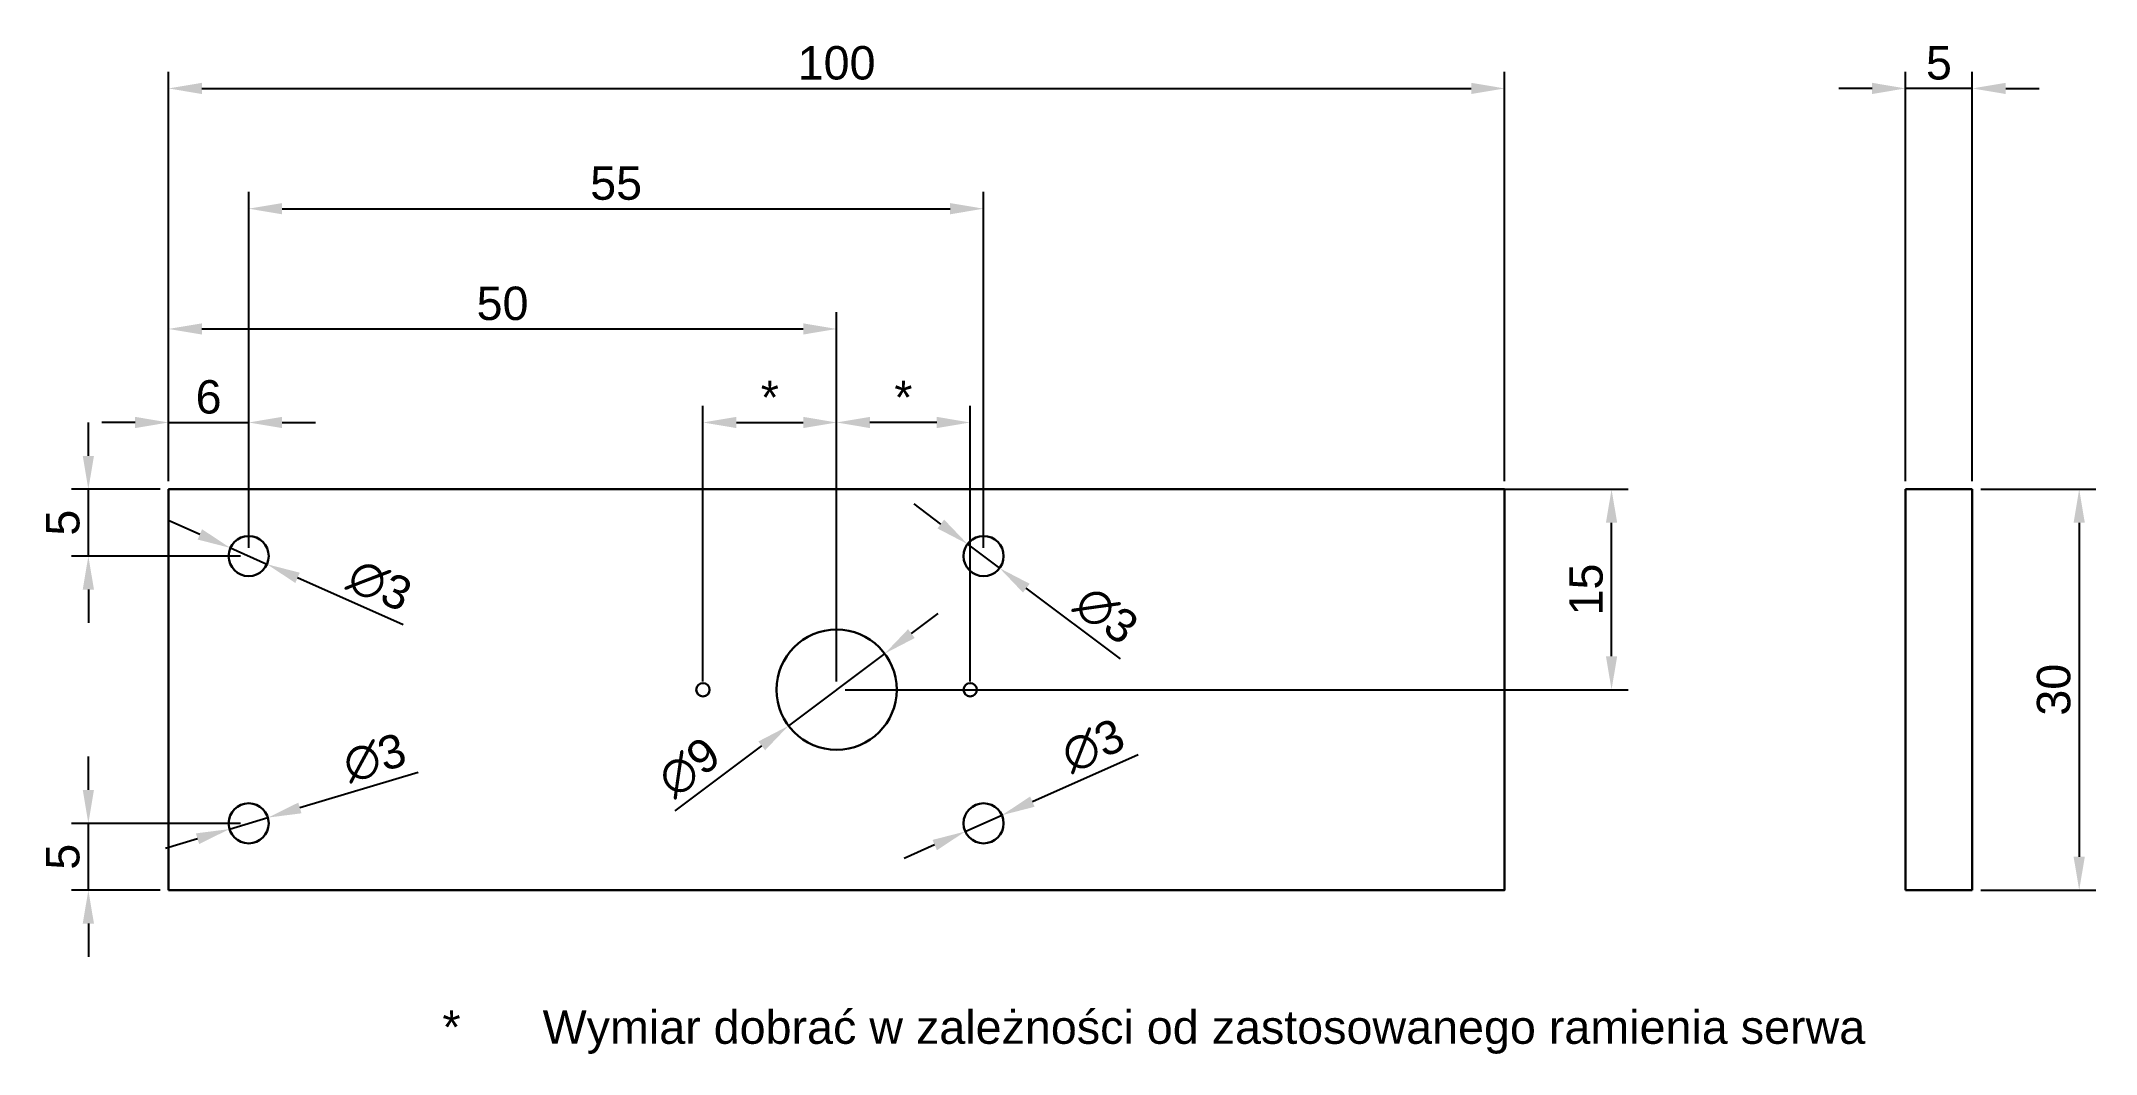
# Model space of a CAD drawing. Header units: millimetres. Extents: x -10 to 144, y -12 to 64.
import ezdxf

# ---------------------------------------------------------------- set-up
doc = ezdxf.new("R2010")
doc.units = ezdxf.units.MM
doc.layers.get('0').update_dxf_attribs({"lineweight": 30})
doc.layers.add('wymiarowanie', color=10, linetype='Continuous', lineweight=5)
doc.styles.get("Standard").update_dxf_attribs({"font": 'arial.ttf'})
doc.dimstyles.new('ISO-25', dxfattribs={"dimtxt": 2.5, "dimasz": 2.5, "dimexe": 1.25, "dimexo": 0.625, "dimtad": 1, "dimtxsty": 'Standard', "dimcen": 2.5, "dimadec": 0, "dimazin": 0, "dimtfac": 1, "dimtmove": 0, "dimatfit": 3, "dimfxl": 1, "dimarcsym": 0})

# ---------------------------------------------------------------- blocks, each defined once
blk = doc.blocks.new('*D26')
at = {"layer": 'Defpoints', "color": 0, "transparency": 16777216}
for p in [(100, 60), (0, 30), (100, 30)]:
    blk.add_point(p, dxfattribs=at)
at = {"layer": 'wymiarowanie', "color": 0, "lineweight": -2, "transparency": 16777216}
for p, q in [((0, 30.62), (0, 61.25)), ((2.5, 60), (97.5, 60)), ((100, 30.62), (100, 61.25))]:
    blk.add_line(p, q, dxfattribs=at)
at = {"layer": 'wymiarowanie', "color": 0, "transparency": 16777216}
for points in [[(2.5, 60.42), (2.5, 59.58), (0, 60)], [(97.5, 60.42), (97.5, 59.58), (100, 60)]]:
    blk.add_solid(points, dxfattribs=at)
at = {"layer": 'wymiarowanie', "color": 0, "transparency": 16777216, "insert": (50, 61.9), "char_height": 2.5, "attachment_point": 5}
blk.add_mtext('100', dxfattribs=at)
blk = doc.blocks.new('*D27')
at = {"layer": 'Defpoints', "color": 0, "transparency": 16777216}
for p in [(130, 60), (130, 30), (135, 30)]:
    blk.add_point(p, dxfattribs=at)
at = {"layer": 'wymiarowanie', "color": 0, "lineweight": -2, "transparency": 16777216}
for p, q in [((127.5, 60), (125, 60)), ((130, 30.62), (130, 61.25)), ((135, 60), (130, 60)), ((135, 30.62), (135, 61.25)), ((137.5, 60), (140, 60))]:
    blk.add_line(p, q, dxfattribs=at)
at = {"layer": 'wymiarowanie', "color": 0, "transparency": 16777216}
for points in [[(127.5, 60.42), (127.5, 59.58), (130, 60)], [(137.5, 60.42), (137.5, 59.58), (135, 60)]]:
    blk.add_solid(points, dxfattribs=at)
at = {"layer": 'wymiarowanie', "color": 0, "transparency": 16777216, "insert": (132.5, 61.9), "char_height": 2.5, "attachment_point": 5}
blk.add_mtext('5', dxfattribs=at)
blk = doc.blocks.new('*D28')
at = {"layer": 'Defpoints', "color": 0, "transparency": 16777216}
for p in [(135, 30), (135, 0), (143, 0)]:
    blk.add_point(p, dxfattribs=at)
at = {"layer": 'wymiarowanie', "color": 0, "lineweight": -2, "transparency": 16777216}
for p, q in [((135.63, 30), (144.25, 30)), ((143, 27.5), (143, 2.5)), ((135.63, 0), (144.25, 0))]:
    blk.add_line(p, q, dxfattribs=at)
at = {"layer": 'wymiarowanie', "color": 0, "transparency": 16777216}
for points in [[(142.58, 27.5), (143.42, 27.5), (143, 30)], [(142.58, 2.5), (143.42, 2.5), (143, 0)]]:
    blk.add_solid(points, dxfattribs=at)
at = {"layer": 'wymiarowanie', "color": 0, "transparency": 16777216, "insert": (141.1, 15), "char_height": 2.5, "attachment_point": 5, "rotation": 90}
blk.add_mtext('30', dxfattribs=at)
blk = doc.blocks.new('*D29')
at = {"layer": 'Defpoints', "color": 0, "transparency": 16777216}
for p in [(6, 35), (0, 30), (6, 25)]:
    blk.add_point(p, dxfattribs=at)
at = {"layer": 'wymiarowanie', "color": 0, "lineweight": -2, "transparency": 16777216}
for p, q in [((0, 30.62), (0, 36.25)), ((6, 25.62), (6, 36.25)), ((-2.5, 35), (-5, 35)), ((0, 35), (6, 35)), ((8.5, 35), (11, 35))]:
    blk.add_line(p, q, dxfattribs=at)
at = {"layer": 'wymiarowanie', "color": 0, "transparency": 16777216}
for points in [[(-2.5, 35.42), (-2.5, 34.58), (0, 35)], [(8.5, 35.42), (8.5, 34.58), (6, 35)]]:
    blk.add_solid(points, dxfattribs=at)
at = {"layer": 'wymiarowanie', "color": 0, "transparency": 16777216, "insert": (3, 36.9), "char_height": 2.5, "attachment_point": 5}
blk.add_mtext('6', dxfattribs=at)
blk = doc.blocks.new('*D30')
at = {"layer": 'Defpoints', "color": 0, "transparency": 16777216}
for p in [(50, 42), (0, 30), (50, 15)]:
    blk.add_point(p, dxfattribs=at)
at = {"layer": 'wymiarowanie', "color": 0, "lineweight": -2, "transparency": 16777216}
for p, q in [((0, 30.62), (0, 43.25)), ((50, 15.62), (50, 43.25)), ((2.5, 42), (47.5, 42))]:
    blk.add_line(p, q, dxfattribs=at)
at = {"layer": 'wymiarowanie', "color": 0, "transparency": 16777216}
for points in [[(2.5, 42.42), (2.5, 41.58), (0, 42)], [(47.5, 42.42), (47.5, 41.58), (50, 42)]]:
    blk.add_solid(points, dxfattribs=at)
at = {"layer": 'wymiarowanie', "color": 0, "transparency": 16777216, "insert": (25, 43.9), "char_height": 2.5, "attachment_point": 5}
blk.add_mtext('50', dxfattribs=at)
blk = doc.blocks.new('*D31')
at = {"layer": 'Defpoints', "color": 0, "transparency": 16777216}
for p in [(61, 51), (6, 25), (61, 25)]:
    blk.add_point(p, dxfattribs=at)
at = {"layer": 'wymiarowanie', "color": 0, "lineweight": -2, "transparency": 16777216}
for p, q in [((6, 25.62), (6, 52.25)), ((8.5, 51), (58.5, 51)), ((61, 25.62), (61, 52.25))]:
    blk.add_line(p, q, dxfattribs=at)
at = {"layer": 'wymiarowanie', "color": 0, "transparency": 16777216}
for points in [[(8.5, 51.42), (8.5, 50.58), (6, 51)], [(58.5, 51.42), (58.5, 50.58), (61, 51)]]:
    blk.add_solid(points, dxfattribs=at)
at = {"layer": 'wymiarowanie', "color": 0, "transparency": 16777216, "insert": (33.5, 52.9), "char_height": 2.5, "attachment_point": 5}
blk.add_mtext('55', dxfattribs=at)
blk = doc.blocks.new('*D32')
at = {"layer": 'Defpoints', "color": 0, "transparency": 16777216}
for p in [(50, 35), (40, 15), (50, 15)]:
    blk.add_point(p, dxfattribs=at)
at = {"layer": 'wymiarowanie', "color": 0, "lineweight": -2, "transparency": 16777216}
for p, q in [((40, 15.62), (40, 36.25)), ((50, 15.62), (50, 36.25)), ((42.5, 35), (47.5, 35))]:
    blk.add_line(p, q, dxfattribs=at)
at = {"layer": 'wymiarowanie', "color": 0, "transparency": 16777216}
for points in [[(42.5, 35.42), (42.5, 34.58), (40, 35)], [(47.5, 35.42), (47.5, 34.58), (50, 35)]]:
    blk.add_solid(points, dxfattribs=at)
at = {"layer": 'wymiarowanie', "color": 0, "transparency": 16777216, "insert": (45, 36.88), "char_height": 2.5, "attachment_point": 5}
blk.add_mtext('*', dxfattribs=at)
blk = doc.blocks.new('*D33')
at = {"layer": 'Defpoints', "color": 0, "transparency": 16777216}
for p in [(50, 35), (50, 15), (60, 15)]:
    blk.add_point(p, dxfattribs=at)
at = {"layer": 'wymiarowanie', "color": 0, "lineweight": -2, "transparency": 16777216}
for p, q in [((50, 15.62), (50, 36.25)), ((60, 15.62), (60, 36.25)), ((57.5, 35), (52.5, 35))]:
    blk.add_line(p, q, dxfattribs=at)
at = {"layer": 'wymiarowanie', "color": 0, "transparency": 16777216}
for points in [[(52.5, 35.42), (52.5, 34.58), (50, 35)], [(57.5, 35.42), (57.5, 34.58), (60, 35)]]:
    blk.add_solid(points, dxfattribs=at)
at = {"layer": 'wymiarowanie', "color": 0, "transparency": 16777216, "insert": (55, 36.88), "char_height": 2.5, "attachment_point": 5}
blk.add_mtext('*', dxfattribs=at)
blk = doc.blocks.new('*D34')
at = {"layer": 'Defpoints', "color": 0, "transparency": 16777216}
for p in [(-6, 30), (0, 30), (6, 25)]:
    blk.add_point(p, dxfattribs=at)
at = {"layer": 'wymiarowanie', "color": 0, "lineweight": -2, "transparency": 16777216}
for p, q in [((-6, 32.5), (-6, 35)), ((-0.63, 30), (-7.25, 30)), ((-6, 25), (-6, 30)), ((5.38, 25), (-7.25, 25)), ((-6, 22.5), (-6, 20))]:
    blk.add_line(p, q, dxfattribs=at)
at = {"layer": 'wymiarowanie', "color": 0, "transparency": 16777216}
for points in [[(-6.42, 32.5), (-5.58, 32.5), (-6, 30)], [(-6.42, 22.5), (-5.58, 22.5), (-6, 25)]]:
    blk.add_solid(points, dxfattribs=at)
at = {"layer": 'wymiarowanie', "color": 0, "transparency": 16777216, "insert": (-7.9, 27.5), "char_height": 2.5, "attachment_point": 5, "rotation": 90}
blk.add_mtext('5', dxfattribs=at)
blk = doc.blocks.new('*D35')
at = {"layer": 'Defpoints', "color": 0, "transparency": 16777216}
for p in [(-6, 5), (6, 5), (0, 0)]:
    blk.add_point(p, dxfattribs=at)
at = {"layer": 'wymiarowanie', "color": 0, "lineweight": -2, "transparency": 16777216}
for p, q in [((-6, 7.5), (-6, 10)), ((5.38, 5), (-7.25, 5)), ((-6, 0), (-6, 5)), ((-0.63, 0), (-7.25, 0)), ((-6, -2.5), (-6, -5))]:
    blk.add_line(p, q, dxfattribs=at)
at = {"layer": 'wymiarowanie', "color": 0, "transparency": 16777216}
for points in [[(-6.42, 7.5), (-5.58, 7.5), (-6, 5)], [(-6.42, -2.5), (-5.58, -2.5), (-6, 0)]]:
    blk.add_solid(points, dxfattribs=at)
at = {"layer": 'wymiarowanie', "color": 0, "transparency": 16777216, "insert": (-7.9, 2.5), "char_height": 2.5, "attachment_point": 5, "rotation": 90}
blk.add_mtext('5', dxfattribs=at)
blk = doc.blocks.new('*D36')
at = {"layer": 'Defpoints', "color": 0, "transparency": 16777216}
for p in [(4.63, 25.61), (7.37, 24.39)]:
    blk.add_point(p, dxfattribs=at)
at = {"layer": 'wymiarowanie', "color": 0, "lineweight": -2, "transparency": 16777216}
for p, q in [((2.34, 26.62), (0.06, 27.64)), ((4.63, 25.61), (7.37, 24.39)), ((17.56, 19.86), (9.66, 23.38))]:
    blk.add_line(p, q, dxfattribs=at)
at = {"layer": 'wymiarowanie', "color": 0, "transparency": 16777216}
for points in [[(2.51, 27.01), (2.18, 26.24), (4.63, 25.61)], [(9.82, 23.76), (9.49, 22.99), (7.37, 24.39)]]:
    blk.add_solid(points, dxfattribs=at)
at = {"layer": 'wymiarowanie', "color": 0, "transparency": 16777216, "insert": (15.8, 22.8), "char_height": 2.5, "attachment_point": 5, "rotation": 336.0375}
blk.add_mtext('∅3', dxfattribs=at)
blk = doc.blocks.new('*D37')
at = {"layer": 'Defpoints', "color": 0, "transparency": 16777216}
for p in [(7.44, 5.43), (4.56, 4.57)]:
    blk.add_point(p, dxfattribs=at)
at = {"layer": 'wymiarowanie', "color": 0, "lineweight": -2, "transparency": 16777216}
for p, q in [((18.69, 8.81), (9.83, 6.15)), ((4.56, 4.57), (7.44, 5.43)), ((2.17, 3.85), (-0.23, 3.13))]:
    blk.add_line(p, q, dxfattribs=at)
at = {"layer": 'wymiarowanie', "color": 0, "transparency": 16777216}
for points in [[(9.71, 6.55), (9.95, 5.75), (7.44, 5.43)], [(2.05, 4.25), (2.29, 3.45), (4.56, 4.57)]]:
    blk.add_solid(points, dxfattribs=at)
at = {"layer": 'wymiarowanie', "color": 0, "transparency": 16777216, "insert": (15.43, 9.89), "char_height": 2.5, "attachment_point": 5, "rotation": 16.6992}
blk.add_mtext('∅3', dxfattribs=at)
blk = doc.blocks.new('*D38')
at = {"layer": 'Defpoints', "color": 0, "transparency": 16777216}
for p in [(53.6, 17.7), (46.4, 12.3)]:
    blk.add_point(p, dxfattribs=at)
at = {"layer": 'wymiarowanie', "color": 0, "lineweight": -2, "transparency": 16777216}
for p, q in [((55.6, 19.2), (57.6, 20.7)), ((53.6, 17.7), (46.4, 12.3)), ((37.91, 5.93), (44.4, 10.8))]:
    blk.add_line(p, q, dxfattribs=at)
at = {"layer": 'wymiarowanie', "color": 0, "transparency": 16777216}
for points in [[(55.35, 19.53), (55.85, 18.87), (53.6, 17.7)], [(44.15, 11.13), (44.65, 10.47), (46.4, 12.3)]]:
    blk.add_solid(points, dxfattribs=at)
at = {"layer": 'wymiarowanie', "color": 0, "transparency": 16777216, "insert": (38.97, 9.19), "char_height": 2.5, "attachment_point": 5, "rotation": 36.8699}
blk.add_mtext('∅9', dxfattribs=at)
blk = doc.blocks.new('*D39')
at = {"layer": 'Defpoints', "color": 0, "transparency": 16777216}
for p in [(59.8, 25.9), (62.2, 24.1)]:
    blk.add_point(p, dxfattribs=at)
at = {"layer": 'wymiarowanie', "color": 0, "lineweight": -2, "transparency": 16777216}
for p, q in [((57.8, 27.4), (55.8, 28.9)), ((59.8, 25.9), (62.2, 24.1)), ((71.24, 17.32), (64.2, 22.6))]:
    blk.add_line(p, q, dxfattribs=at)
at = {"layer": 'wymiarowanie', "color": 0, "transparency": 16777216}
for points in [[(58.05, 27.73), (57.55, 27.07), (59.8, 25.9)], [(64.45, 22.93), (63.95, 22.27), (62.2, 24.1)]]:
    blk.add_solid(points, dxfattribs=at)
at = {"layer": 'wymiarowanie', "color": 0, "transparency": 16777216, "insert": (70.18, 20.58), "char_height": 2.5, "attachment_point": 5, "rotation": 323.1301}
blk.add_mtext('∅3', dxfattribs=at)
blk = doc.blocks.new('*D40')
at = {"layer": 'Defpoints', "color": 0, "transparency": 16777216}
for p in [(62.37, 5.61), (59.63, 4.39)]:
    blk.add_point(p, dxfattribs=at)
at = {"layer": 'wymiarowanie', "color": 0, "lineweight": -2, "transparency": 16777216}
for p, q in [((72.56, 10.14), (64.66, 6.62)), ((59.63, 4.39), (62.37, 5.61)), ((57.34, 3.38), (55.06, 2.36))]:
    blk.add_line(p, q, dxfattribs=at)
at = {"layer": 'wymiarowanie', "color": 0, "transparency": 16777216}
for points in [[(64.49, 7.01), (64.82, 6.24), (62.37, 5.61)], [(57.18, 3.76), (57.51, 2.99), (59.63, 4.39)]]:
    blk.add_solid(points, dxfattribs=at)
at = {"layer": 'wymiarowanie', "color": 0, "transparency": 16777216, "insert": (69.2, 10.8), "char_height": 2.5, "attachment_point": 5, "rotation": 23.9625}
blk.add_mtext('∅3', dxfattribs=at)
blk = doc.blocks.new('*D41')
at = {"layer": 'Defpoints', "color": 0, "transparency": 16777216}
for p in [(50, 30), (108, 30), (50, 15)]:
    blk.add_point(p, dxfattribs=at)
at = {"layer": 'wymiarowanie', "color": 0, "lineweight": -2, "transparency": 16777216}
for p, q in [((50.63, 30), (109.25, 30)), ((108, 17.5), (108, 27.5)), ((50.63, 15), (109.25, 15))]:
    blk.add_line(p, q, dxfattribs=at)
at = {"layer": 'wymiarowanie', "color": 0, "transparency": 16777216}
for points in [[(107.58, 27.5), (108.42, 27.5), (108, 30)], [(107.58, 17.5), (108.42, 17.5), (108, 15)]]:
    blk.add_solid(points, dxfattribs=at)
at = {"layer": 'wymiarowanie', "color": 0, "transparency": 16777216, "insert": (106.1, 22.5), "char_height": 2.5, "attachment_point": 5, "rotation": 90}
blk.add_mtext('15', dxfattribs=at)

msp = doc.modelspace()

# ---------------------------------------------------------------- linework, layer by layer
for p, q in [((130, 0), (130, 30)), ((130, 30), (135, 30)), ((135, 30), (135, 0)), ((135, 0), (130, 0))]:
    msp.add_line(p, q)
msp.add_lwpolyline([(0, 0), (100, 0), (100, 30), (0, 30)], close=True)
for centre, radius in [((6, 25), 1.5), ((61, 25), 1.5), ((50, 15), 4.5), ((40, 15), 0.5), ((60, 15), 0.5), ((6, 5), 1.5), ((61, 5), 1.5)]:
    msp.add_circle(centre, radius)

# ---------------------------------------------------------------- texts
at = {"layer": 'wymiarowanie', "insert": (18, -9), "char_height": 2.5, "attachment_point": 1}
msp.add_mtext_dynamic_manual_height_columns('\\pxi-3,l4,t4;*^IWymiar dobrać w zależności od zastosowanego ramienia serwa', width=108, gutter_width=12.5, heights=[0], dxfattribs=at)

# ---------------------------------------------------------------- dimensions: what is measured, and where the dimension line sits
at = {"layer": 'wymiarowanie'}
for base, p1, p2, picture, middle in [((100, 60), (0, 30), (100, 30), '*D26', (50, 61.901)), ((130, 60), (135, 30), (130, 30), '*D27', (132.5, 61.896)), ((61, 51), (6, 25), (61, 25), '*D31', (33.5, 52.896)), ((50, 42), (0, 30), (50, 15), '*D30', (25, 43.901)), ((6, 35), (0, 30), (6, 25), '*D29', (3, 36.901))]:
    dim = msp.add_linear_dim(base=base, p1=p1, p2=p2, dimstyle='ISO-25', dxfattribs=at)
    dim.commit()
    dim.dimension.update_dxf_attribs({"geometry": picture, "text_midpoint": middle})
for p1, picture, middle in [((40, 15), '*D32', (45, 36.875)), ((60, 15), '*D33', (55, 36.875))]:
    dim = msp.add_linear_dim(base=(50, 35), p1=p1, p2=(50, 15), text='*', dimstyle='ISO-25', dxfattribs=at)
    dim.commit()
    dim.dimension.update_dxf_attribs({"geometry": picture, "text_midpoint": middle})
for base, p1, p2, picture, middle in [((-6, 30), (6, 25), (0, 30), '*D34', (-7.896, 27.5)), ((108, 30), (50, 15), (50, 30), '*D41', (106.099, 22.5)), ((143, 0), (135, 30), (135, 0), '*D28', (141.098, 15)), ((-6, 5), (0, 0), (6, 5), '*D35', (-7.896, 2.5))]:
    dim = msp.add_linear_dim(base=base, p1=p1, p2=p2, angle=90, dimstyle='ISO-25', dxfattribs=at)
    dim.commit()
    dim.dimension.update_dxf_attribs({"geometry": picture, "text_midpoint": middle})
for p1, p2, picture, middle in [((59.8, 25.9), (62.2, 24.1), '*D39', (69, 19)), ((4.629, 25.609), (7.371, 24.391), '*D36', (15, 21)), ((59.629, 4.391), (62.371, 5.609), '*D40', (70, 9)), ((4.563, 4.569), (7.437, 5.431), '*D37', (16, 8))]:
    dim = msp.add_diameter_dim_2p(p1=p1, p2=p2, dimstyle='ISO-25', dxfattribs=at)
    dim.commit()
    dim.dimension.update_dxf_attribs({"geometry": picture, "text_midpoint": middle, "dimtype": 163})
dim = msp.add_diameter_dim_2p(p1=(53.6, 17.7), p2=(46.4, 12.3), dimstyle='ISO-25', dxfattribs=at)
dim.commit()
dim.dimension.update_dxf_attribs({"geometry": '*D38', "text_midpoint": (40.154, 7.616)})

doc.saveas('drawing.dxf')
